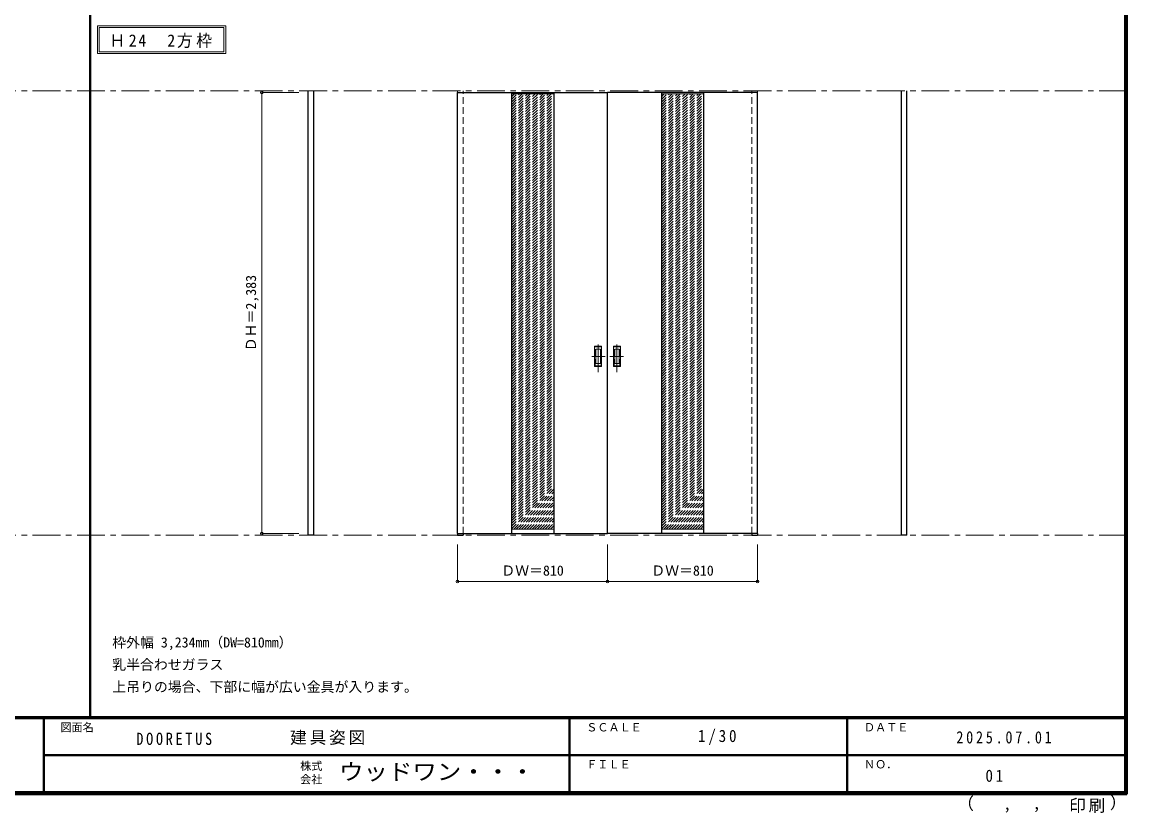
# Model space of a CAD drawing. Units: millimetres, scale not verified. Extents: x -6000 to 5700, y -4307 to 4260.
# Drawn here: x -267 to 5700, y -4307 to -36 of the extents above; entities that cross this region are included whole.
import ezdxf
from ezdxf.enums import TextEntityAlignment as Align

# ---------------------------------------------------------------- set-up
doc = ezdxf.new("R2010")
doc.units = ezdxf.units.MM
doc.header["$LTSCALE"] = 30
doc.header["$PDMODE"] = 32
doc.header["$PDSIZE"] = 15
doc.linetypes.add('CHAIN1', pattern=[8, 5, -1, 1, -1])
doc.linetypes.add('DASHED1', pattern=[1.8, 1.2, -0.6])
for name, color, linetype, lineweight in [('0-1_通り芯', 7, 'CHAIN1', 18), ('0-2_扉', 3, 'Continuous', 25), ('0-4_枠', 3, 'Continuous', 25), ('0-6_引手', 7, 'Continuous', 18), ('0-A_文字', 7, 'Continuous', 18), ('0-B_寸法', 7, 'Continuous', 9), ('0-C_ハッチ', 4, 'DASHED1', 9), ('F-1_枠', 6, 'Continuous', 40)]:
    doc.layers.add(name, color=color, linetype=linetype, lineweight=lineweight)
doc.layers.add('F-A_文字', color=7, linetype='Continuous')
doc.styles.add('ＭＳ ゴシック', font='')
doc.styles.get('ＭＳ ゴシック').set_extended_font_data('MS Gothic')

msp = doc.modelspace()

# ---------------------------------------------------------------- linework, layer by layer
at = {"layer": '0-1_通り芯'}
for p, q in [((-5490, -407.5), (5690, -407.5)), ((-5490, -2807.5), (5690, -2807.5))]:
    msp.add_line(p, q, dxfattribs=at)
at = {"layer": '0-2_扉', "color": 4, "linetype": 'DASHED1', "lineweight": 9}
for p, q in [((2085, -2799), (2085, -407.5)), ((2115, -2799), (2115, -407.5)), ((2115, -2798.5), (2115, -415.5)), ((3675, -2799), (3675, -407.5)), ((3675, -2798.5), (3675, -415.5)), ((3705, -2799), (3705, -407.5))]:
    msp.add_line(p, q, dxfattribs=at)
at = {"layer": '0-2_扉'}
for p, q in [((2085, -415.5), (2895, -415.5)), ((2085, -2798.5), (2085, -415.5)), ((2376, -415.5), (2376, -2798.5)), ((2604, -415.5), (2604, -2798.5)), ((3705, -415.5), (2895, -415.5)), ((2895, -2798.5), (2895, -415.5)), ((3186, -415.5), (3186, -2798.5)), ((3414, -415.5), (3414, -2798.5)), ((3705, -2798.5), (3705, -415.5)), ((2085, -2798.5), (2895, -2798.5)), ((2085, -2798.5), (2085, -2807.5)), ((2115, -2798.5), (2115, -2807.5)), ((3705, -2798.5), (2895, -2798.5)), ((3675, -2798.5), (3675, -2807.5)), ((3705, -2798.5), (3705, -2807.5)), ((2085, -2807.5), (2115, -2807.5)), ((3675, -2807.5), (3705, -2807.5))]:
    msp.add_line(p, q, dxfattribs=at)
at = {"layer": '0-2_扉', "color": 7, "lineweight": 18}
for p, q in [((2376, -423.5), (2604, -423.5)), ((3186, -423.5), (3414, -423.5)), ((2376, -2774.5), (2604, -2774.5)), ((3186, -2774.5), (3414, -2774.5))]:
    msp.add_line(p, q, dxfattribs=at)
at = {"layer": '0-4_枠'}
for p, q in [((1278, -2807.5), (1278, -407.5)), ((1308, -2807.5), (1308, -407.5)), ((4482, -2807.5), (4482, -407.5)), ((4512, -2807.5), (4512, -407.5)), ((1308, -2807.5), (1278, -2807.5)), ((4512, -2807.5), (4482, -2807.5))]:
    msp.add_line(p, q, dxfattribs=at)
at = {"layer": '0-6_引手'}
for p, q in [((2863, -1786), (2825, -1786)), ((2825, -1896), (2825, -1786)), ((2863, -1896), (2863, -1786)), ((2927, -1786), (2965, -1786)), ((2927, -1896), (2927, -1786)), ((2965, -1896), (2965, -1786)), ((2856.5, -1802), (2831.5, -1802)), ((2831.5, -1880), (2831.5, -1802)), ((2856.5, -1880), (2856.5, -1802)), ((2933.5, -1802), (2958.5, -1802)), ((2933.5, -1880), (2933.5, -1802)), ((2958.5, -1880), (2958.5, -1802)), ((2863, -1896), (2825, -1896)), ((2856.5, -1880), (2831.5, -1880)), ((2927, -1896), (2965, -1896)), ((2933.5, -1880), (2958.5, -1880))]:
    msp.add_line(p, q, dxfattribs=at)
at = {"layer": '0-6_引手', "linetype": 'DASHED1'}
for p, q in [((2828, -1892), (2828, -1790)), ((2962, -1892), (2962, -1790)), ((2860, -1892), (2828, -1892)), ((2930, -1892), (2962, -1892))]:
    msp.add_line(p, q, dxfattribs=at)
at = {"layer": '0-6_引手', "linetype": 'CHAIN1'}
for p, q in [((2844, -1926.23), (2844, -1755.38)), ((2946, -1926.23), (2946, -1755.38)), ((2882.07, -1841), (2809.56, -1841)), ((2907.93, -1841), (2980.43, -1841))]:
    msp.add_line(p, q, dxfattribs=at)
at = {"layer": '0-6_引手', "linetype": 'DASHED1'}
for points in [[(2860, -1892), (2860, -1790), (2828, -1790)], [(2930, -1892), (2930, -1790), (2962, -1790)]]:
    msp.add_lwpolyline(points, dxfattribs=at)
at = {"layer": '0-A_文字'}
for p, q in [((140, -55.5), (140, -205.5)), ((150, -65.5), (150, -195.5)), ((150, -65.5), (822.62, -65.5)), ((822.62, -65.5), (822.62, -195.5)), ((140, -205.5), (832.62, -205.5)), ((150, -195.5), (822.62, -195.5))]:
    msp.add_line(p, q, dxfattribs=at)
msp.add_lwpolyline([(140, -55.5), (832.62, -55.5), (832.62, -205.5)], dxfattribs=at)
at = {"layer": '0-B_寸法', "color": 4}
for p, q in [((1028, -415.5), (1228, -415.5)), ((1028, -415.5), (1028, -2798.5)), ((1028, -2798.5), (1228, -2798.5)), ((2085, -3057), (2085, -2857)), ((2895, -3057), (2895, -2857)), ((3705, -3057), (3705, -2857)), ((2085, -3057), (3705, -3057))]:
    msp.add_line(p, q, dxfattribs=at)
at = {"layer": '0-B_寸法'}
for p in [(1028, -415.5), (1028, -2798.5), (2085, -3057), (2895, -3057), (3705, -3057)]:
    msp.add_point(p, dxfattribs=at)
at = {"layer": '0-C_ハッチ'}
for p, q in [((2376, -467.39), (2419.89, -423.5)), ((2376, -481.53), (2434.03, -423.5)), ((2376, -495.67), (2448.17, -423.5)), ((2376, -509.81), (2462.31, -423.5)), ((2376, -523.96), (2476.46, -423.5)), ((2376, -538.1), (2490.6, -423.5)), ((2376, -552.24), (2504.74, -423.5)), ((2376, -566.38), (2518.88, -423.5)), ((2376, -580.52), (2533.02, -423.5)), ((2376, -594.67), (2547.17, -423.5)), ((2376, -608.81), (2561.31, -423.5)), ((2376, -622.95), (2575.45, -423.5)), ((2376, -651.24), (2603.73, -423.5)), ((2376, -637.09), (2589.59, -423.5)), ((2376, -439.1), (2391.6, -423.5)), ((2376, -453.25), (2405.74, -423.5)), ((2376, -665.38), (2604, -437.38)), ((2376, -679.52), (2604, -451.52)), ((2376, -693.66), (2604, -465.66)), ((3186, -467.39), (3229.89, -423.5)), ((3186, -481.53), (3244.03, -423.5)), ((3186, -495.67), (3258.17, -423.5)), ((3186, -509.81), (3272.31, -423.5)), ((3186, -523.96), (3286.46, -423.5)), ((3186, -538.1), (3300.6, -423.5)), ((3186, -552.24), (3314.74, -423.5)), ((3186, -566.38), (3328.88, -423.5)), ((3186, -580.52), (3343.02, -423.5)), ((3186, -594.67), (3357.17, -423.5)), ((3186, -608.81), (3371.31, -423.5)), ((3186, -622.95), (3385.45, -423.5)), ((3186, -651.24), (3413.73, -423.5)), ((3186, -637.09), (3399.59, -423.5)), ((3186, -439.1), (3201.6, -423.5)), ((3186, -453.25), (3215.74, -423.5)), ((3186, -665.38), (3414, -437.38)), ((3186, -679.52), (3414, -451.52)), ((3186, -693.66), (3414, -465.66)), ((2376, -707.8), (2604, -479.8)), ((2376, -721.95), (2604, -493.95)), ((2376, -736.09), (2604, -508.09)), ((2376, -750.23), (2604, -522.23)), ((2376, -764.37), (2604, -536.37)), ((3186, -707.8), (3414, -479.8)), ((3186, -721.95), (3414, -493.95)), ((3186, -736.09), (3414, -508.09)), ((3186, -750.23), (3414, -522.23)), ((3186, -764.37), (3414, -536.37)), ((2376, -778.51), (2604, -550.51)), ((2376, -792.66), (2604, -564.66)), ((2376, -806.8), (2604, -578.8)), ((2376, -820.94), (2604, -592.94)), ((3186, -778.51), (3414, -550.51)), ((3186, -792.66), (3414, -564.66)), ((3186, -806.8), (3414, -578.8)), ((3186, -820.94), (3414, -592.94)), ((2376, -835.08), (2604, -607.08)), ((2376, -849.23), (2604, -621.23)), ((2376, -863.37), (2604, -635.37)), ((2376, -877.51), (2604, -649.51)), ((3186, -835.08), (3414, -607.08)), ((3186, -849.23), (3414, -621.23)), ((3186, -863.37), (3414, -635.37)), ((3186, -877.51), (3414, -649.51)), ((2376, -891.65), (2604, -663.65)), ((2376, -905.79), (2604, -677.79)), ((2376, -919.94), (2604, -691.94)), ((2376, -934.08), (2604, -706.08)), ((3186, -891.65), (3414, -663.65)), ((3186, -905.79), (3414, -677.79)), ((3186, -919.94), (3414, -691.94)), ((3186, -934.08), (3414, -706.08)), ((2376, -948.22), (2604, -720.22)), ((2376, -962.36), (2604, -734.36)), ((2376, -976.5), (2604, -748.5)), ((2376, -990.65), (2604, -762.65)), ((3186, -948.22), (3414, -720.22)), ((3186, -962.36), (3414, -734.36)), ((3186, -976.5), (3414, -748.5)), ((3186, -990.65), (3414, -762.65)), ((2376, -1004.79), (2604, -776.79)), ((2376, -1018.93), (2604, -790.93)), ((2376, -1033.07), (2604, -805.07)), ((2376, -1047.22), (2604, -819.22)), ((2376, -1061.36), (2604, -833.36)), ((3186, -1004.79), (3414, -776.79)), ((3186, -1018.93), (3414, -790.93)), ((3186, -1033.07), (3414, -805.07)), ((3186, -1047.22), (3414, -819.22)), ((3186, -1061.36), (3414, -833.36)), ((2376, -1075.5), (2604, -847.5)), ((2376, -1089.64), (2604, -861.64)), ((2376, -1103.78), (2604, -875.78)), ((2376, -1117.93), (2604, -889.93)), ((3186, -1075.5), (3414, -847.5)), ((3186, -1089.64), (3414, -861.64)), ((3186, -1103.78), (3414, -875.78)), ((3186, -1117.93), (3414, -889.93)), ((2376, -1132.07), (2604, -904.07)), ((2376, -1146.21), (2604, -918.21)), ((2376, -1160.35), (2604, -932.35)), ((2376, -1174.49), (2604, -946.49)), ((3186, -1132.07), (3414, -904.07)), ((3186, -1146.21), (3414, -918.21)), ((3186, -1160.35), (3414, -932.35)), ((3186, -1174.49), (3414, -946.49)), ((2376, -1188.64), (2604, -960.64)), ((2376, -1202.78), (2604, -974.78)), ((2376, -1216.92), (2604, -988.92)), ((2376, -1231.06), (2604, -1003.06)), ((3186, -1188.64), (3414, -960.64)), ((3186, -1202.78), (3414, -974.78)), ((3186, -1216.92), (3414, -988.92)), ((3186, -1231.06), (3414, -1003.06)), ((2376, -1245.2), (2604, -1017.2)), ((2376, -1259.35), (2604, -1031.35)), ((2376, -1273.49), (2604, -1045.49)), ((2376, -1287.63), (2604, -1059.63)), ((2376, -1301.77), (2604, -1073.77)), ((3186, -1245.2), (3414, -1017.2)), ((3186, -1259.35), (3414, -1031.35)), ((3186, -1273.49), (3414, -1045.49)), ((3186, -1287.63), (3414, -1059.63)), ((3186, -1301.77), (3414, -1073.77)), ((2376, -1315.92), (2604, -1087.92)), ((2376, -1330.06), (2604, -1102.06)), ((2376, -1344.2), (2604, -1116.2)), ((2376, -1358.34), (2604, -1130.34)), ((3186, -1315.92), (3414, -1087.92)), ((3186, -1330.06), (3414, -1102.06)), ((3186, -1344.2), (3414, -1116.2)), ((3186, -1358.34), (3414, -1130.34)), ((2376, -1372.48), (2604, -1144.48)), ((2376, -1386.63), (2604, -1158.63)), ((2376, -1400.77), (2604, -1172.77)), ((2376, -1414.91), (2604, -1186.91)), ((3186, -1372.48), (3414, -1144.48)), ((3186, -1386.63), (3414, -1158.63)), ((3186, -1400.77), (3414, -1172.77)), ((3186, -1414.91), (3414, -1186.91)), ((2376, -1429.05), (2604, -1201.05)), ((2376, -1443.19), (2604, -1215.19)), ((2376, -1457.34), (2604, -1229.34)), ((2376, -1471.48), (2604, -1243.48)), ((3186, -1429.05), (3414, -1201.05)), ((3186, -1443.19), (3414, -1215.19)), ((3186, -1457.34), (3414, -1229.34)), ((3186, -1471.48), (3414, -1243.48)), ((2376, -1485.62), (2604, -1257.62)), ((2376, -1499.76), (2604, -1271.76)), ((2376, -1513.91), (2604, -1285.91)), ((2376, -1528.05), (2604, -1300.05)), ((3186, -1485.62), (3414, -1257.62)), ((3186, -1499.76), (3414, -1271.76)), ((3186, -1513.91), (3414, -1285.91)), ((3186, -1528.05), (3414, -1300.05)), ((2376, -1542.19), (2604, -1314.19)), ((2376, -1556.33), (2604, -1328.33)), ((2376, -1570.47), (2604, -1342.47)), ((2376, -1584.62), (2604, -1356.62)), ((2376, -1598.76), (2604, -1370.76)), ((3186, -1542.19), (3414, -1314.19)), ((3186, -1556.33), (3414, -1328.33)), ((3186, -1570.47), (3414, -1342.47)), ((3186, -1584.62), (3414, -1356.62)), ((3186, -1598.76), (3414, -1370.76)), ((2376, -1612.9), (2604, -1384.9)), ((2376, -1627.04), (2604, -1399.04)), ((2376, -1641.18), (2604, -1413.18)), ((2376, -1655.33), (2604, -1427.33)), ((3186, -1612.9), (3414, -1384.9)), ((3186, -1627.04), (3414, -1399.04)), ((3186, -1641.18), (3414, -1413.18)), ((3186, -1655.33), (3414, -1427.33)), ((2376, -1669.47), (2604, -1441.47)), ((2376, -1683.61), (2604, -1455.61)), ((2376, -1697.75), (2604, -1469.75)), ((2376, -1711.9), (2604, -1483.9)), ((3186, -1669.47), (3414, -1441.47)), ((3186, -1683.61), (3414, -1455.61)), ((3186, -1697.75), (3414, -1469.75)), ((3186, -1711.9), (3414, -1483.9)), ((2376, -1726.04), (2604, -1498.04)), ((2376, -1740.18), (2604, -1512.18)), ((2376, -1754.32), (2604, -1526.32)), ((2376, -1768.46), (2604, -1540.46)), ((3186, -1726.04), (3414, -1498.04)), ((3186, -1740.18), (3414, -1512.18)), ((3186, -1754.32), (3414, -1526.32)), ((3186, -1768.46), (3414, -1540.46)), ((2376, -1782.61), (2604, -1554.61)), ((2376, -1796.75), (2604, -1568.75)), ((2376, -1810.89), (2604, -1582.89)), ((2376, -1825.03), (2604, -1597.03)), ((3186, -1782.61), (3414, -1554.61)), ((3186, -1796.75), (3414, -1568.75)), ((3186, -1810.89), (3414, -1582.89)), ((3186, -1825.03), (3414, -1597.03)), ((2376, -1839.17), (2604, -1611.17)), ((2376, -1853.32), (2604, -1625.32)), ((2376, -1867.46), (2604, -1639.46)), ((2376, -1881.6), (2604, -1653.6)), ((2376, -1895.74), (2604, -1667.74)), ((3186, -1839.17), (3414, -1611.17)), ((3186, -1853.32), (3414, -1625.32)), ((3186, -1867.46), (3414, -1639.46)), ((3186, -1881.6), (3414, -1653.6)), ((3186, -1895.74), (3414, -1667.74)), ((2376, -1909.89), (2604, -1681.89)), ((2376, -1924.03), (2604, -1696.03)), ((2376, -1938.17), (2604, -1710.17)), ((2376, -1952.31), (2604, -1724.31)), ((3186, -1909.89), (3414, -1681.89)), ((3186, -1924.03), (3414, -1696.03)), ((3186, -1938.17), (3414, -1710.17)), ((3186, -1952.31), (3414, -1724.31)), ((2376, -1966.45), (2604, -1738.45)), ((2376, -1980.6), (2604, -1752.6)), ((2376, -1994.74), (2604, -1766.74)), ((2376, -2008.88), (2604, -1780.88)), ((3186, -1966.45), (3414, -1738.45)), ((3186, -1980.6), (3414, -1752.6)), ((3186, -1994.74), (3414, -1766.74)), ((3186, -2008.88), (3414, -1780.88)), ((2376, -2023.02), (2604, -1795.02)), ((2376, -2037.16), (2604, -1809.16)), ((2376, -2051.31), (2604, -1823.31)), ((2376, -2065.45), (2604, -1837.45)), ((3186, -2023.02), (3414, -1795.02)), ((3186, -2037.16), (3414, -1809.16)), ((3186, -2051.31), (3414, -1823.31)), ((3186, -2065.45), (3414, -1837.45)), ((2376, -2079.59), (2604, -1851.59)), ((2376, -2093.73), (2604, -1865.73)), ((2376, -2107.88), (2604, -1879.88)), ((2376, -2122.02), (2604, -1894.02)), ((2376, -2136.16), (2604, -1908.16)), ((3186, -2079.59), (3414, -1851.59)), ((3186, -2093.73), (3414, -1865.73)), ((3186, -2107.88), (3414, -1879.88)), ((3186, -2122.02), (3414, -1894.02)), ((3186, -2136.16), (3414, -1908.16)), ((2376, -2150.3), (2604, -1922.3)), ((2376, -2164.44), (2604, -1936.44)), ((2376, -2178.59), (2604, -1950.59)), ((2376, -2192.73), (2604, -1964.73)), ((3186, -2150.3), (3414, -1922.3)), ((3186, -2164.44), (3414, -1936.44)), ((3186, -2178.59), (3414, -1950.59)), ((3186, -2192.73), (3414, -1964.73)), ((2376, -2206.87), (2604, -1978.87)), ((2376, -2221.01), (2604, -1993.01)), ((2376, -2235.15), (2604, -2007.15)), ((2376, -2249.3), (2604, -2021.3)), ((3186, -2206.87), (3414, -1978.87)), ((3186, -2221.01), (3414, -1993.01)), ((3186, -2235.15), (3414, -2007.15)), ((3186, -2249.3), (3414, -2021.3)), ((2376, -2263.44), (2604, -2035.44)), ((2376, -2277.58), (2604, -2049.58)), ((2376, -2291.72), (2604, -2063.72)), ((2376, -2305.87), (2604, -2077.87)), ((3186, -2263.44), (3414, -2035.44)), ((3186, -2277.58), (3414, -2049.58)), ((3186, -2291.72), (3414, -2063.72)), ((3186, -2305.87), (3414, -2077.87)), ((2376, -2320.01), (2604, -2092.01)), ((2376, -2334.15), (2604, -2106.15)), ((2376, -2348.29), (2604, -2120.29)), ((2376, -2362.43), (2604, -2134.43)), ((3186, -2320.01), (3414, -2092.01)), ((3186, -2334.15), (3414, -2106.15)), ((3186, -2348.29), (3414, -2120.29)), ((3186, -2362.43), (3414, -2134.43)), ((2376, -2376.58), (2604, -2148.58)), ((2376, -2390.72), (2604, -2162.72)), ((2376, -2404.86), (2604, -2176.86)), ((2376, -2419), (2604, -2191)), ((2376, -2433.14), (2604, -2205.14)), ((3186, -2376.58), (3414, -2148.58)), ((3186, -2390.72), (3414, -2162.72)), ((3186, -2404.86), (3414, -2176.86)), ((3186, -2419), (3414, -2191)), ((3186, -2433.14), (3414, -2205.14)), ((2376, -2447.29), (2604, -2219.29)), ((2376, -2461.43), (2604, -2233.43)), ((2376, -2475.57), (2604, -2247.57)), ((2376, -2489.71), (2604, -2261.71)), ((3186, -2447.29), (3414, -2219.29)), ((3186, -2461.43), (3414, -2233.43)), ((3186, -2475.57), (3414, -2247.57)), ((3186, -2489.71), (3414, -2261.71)), ((2376, -2503.86), (2604, -2275.86)), ((2376, -2518), (2604, -2290)), ((2376, -2532.14), (2604, -2304.14)), ((2376, -2546.28), (2604, -2318.28)), ((3186, -2503.86), (3414, -2275.86)), ((3186, -2518), (3414, -2290)), ((3186, -2532.14), (3414, -2304.14)), ((3186, -2546.28), (3414, -2318.28)), ((2376, -2560.42), (2604, -2332.42)), ((2376, -2574.57), (2604, -2346.57)), ((2376, -2588.71), (2604, -2360.71)), ((2376, -2602.85), (2604, -2374.85)), ((3186, -2560.42), (3414, -2332.42)), ((3186, -2574.57), (3414, -2346.57)), ((3186, -2588.71), (3414, -2360.71)), ((3186, -2602.85), (3414, -2374.85)), ((2376, -2616.99), (2604, -2388.99)), ((2376, -2631.13), (2604, -2403.13)), ((2376, -2645.28), (2604, -2417.28)), ((2376, -2659.42), (2604, -2431.42)), ((2376, -2673.56), (2604, -2445.56)), ((3186, -2616.99), (3414, -2388.99)), ((3186, -2631.13), (3414, -2403.13)), ((3186, -2645.28), (3414, -2417.28)), ((3186, -2659.42), (3414, -2431.42)), ((3186, -2673.56), (3414, -2445.56)), ((2376, -2687.7), (2604, -2459.7)), ((2376, -2701.84), (2604, -2473.84)), ((2376, -2715.99), (2604, -2487.99)), ((2376, -2730.13), (2604, -2502.13)), ((3186, -2687.7), (3414, -2459.7)), ((3186, -2701.84), (3414, -2473.84)), ((3186, -2715.99), (3414, -2487.99)), ((3186, -2730.13), (3414, -2502.13)), ((2376, -2744.27), (2604, -2516.27)), ((2376, -2758.41), (2604, -2530.41)), ((2376, -2772.56), (2604, -2544.56)), ((2388.2, -2774.5), (2604, -2558.7)), ((3186, -2744.27), (3414, -2516.27)), ((3186, -2758.41), (3414, -2530.41)), ((3186, -2772.56), (3414, -2544.56)), ((3198.2, -2774.5), (3414, -2558.7)), ((2402.34, -2774.5), (2604, -2572.84)), ((2416.48, -2774.5), (2604, -2586.98)), ((2430.62, -2774.5), (2604, -2601.12)), ((2444.77, -2774.5), (2604, -2615.27)), ((3212.34, -2774.5), (3414, -2572.84)), ((3226.48, -2774.5), (3414, -2586.98)), ((3240.62, -2774.5), (3414, -2601.12)), ((3254.77, -2774.5), (3414, -2615.27)), ((2458.91, -2774.5), (2604, -2629.41)), ((2473.05, -2774.5), (2604, -2643.55)), ((2487.19, -2774.5), (2604, -2657.69)), ((2501.33, -2774.5), (2604, -2671.83)), ((3268.91, -2774.5), (3414, -2629.41)), ((3283.05, -2774.5), (3414, -2643.55)), ((3297.19, -2774.5), (3414, -2657.69)), ((3311.33, -2774.5), (3414, -2671.83)), ((2515.48, -2774.5), (2604, -2685.98)), ((2529.62, -2774.5), (2604, -2700.12)), ((2543.76, -2774.5), (2604, -2714.26)), ((2557.9, -2774.5), (2604, -2728.4)), ((2572.04, -2774.5), (2604, -2742.55)), ((3325.48, -2774.5), (3414, -2685.98)), ((3339.62, -2774.5), (3414, -2700.12)), ((3353.76, -2774.5), (3414, -2714.26)), ((3367.9, -2774.5), (3414, -2728.4)), ((3382.04, -2774.5), (3414, -2742.55)), ((2586.19, -2774.5), (2604, -2756.69)), ((3396.19, -2774.5), (3414, -2756.69))]:
    msp.add_line(p, q, dxfattribs=at)
at = {"layer": 'F-1_枠'}
for p, q in [((100, -3790), (100, 4175)), ((5690, 4175), (5690, -4205)), ((5695, 4175), (5695, -4205)), ((5700, 4175), (5700, -4205)), ((5700, -3790), (-6000, -3790)), ((5700, -3795), (-6000, -3795)), ((-150, -3795), (-150, -4195)), ((2690, -3795), (2690, -4195)), ((4190, -3795), (4190, -4195)), ((-150, -3995), (5690, -3995.01)), ((5700, -4195), (-6000, -4195)), ((5700, -4200), (-6000, -4200)), ((5700, -4205), (-6000, -4205))]:
    msp.add_line(p, q, dxfattribs=at)

# ---------------------------------------------------------------- texts
at = {"layer": '0-A_文字', "style": 'ＭＳ ゴシック'}
for s, p in [('枠外幅 3,234mm（DW=810mm）', (220, -3430)), ('乳半合わせガラス', (220, -3550)), ('上吊りの場合、下部に幅が広い金具が入ります。', (220, -3670))]:
    msp.add_text(s, height=54.99, dxfattribs=at).set_placement(p, align=Align.BOTTOM_LEFT)
at = {"layer": '0-A_文字', "insert": (204.66, -175.5), "char_height": 65.98, "attachment_point": 7, "style": 'ＭＳ ゴシック'}
msp.add_mtext('\\T1.22;\\W0.95;Ｈ24\u30002方枠', dxfattribs=at)
at = {"layer": '0-B_寸法', "style": 'ＭＳ ゴシック'}
msp.add_text('ＤＨ＝2,383', height=54.99, rotation=90, dxfattribs=at).set_placement((1013, -1813.25), align=Align.BOTTOM_LEFT)
for p in [(2321.25, -3042), (3131.25, -3042)]:
    msp.add_text('ＤＷ＝810', height=54.99, dxfattribs=at).set_placement(p, align=Align.BOTTOM_LEFT)
at = {"layer": 'F-A_文字', "style": 'ＭＳ ゴシック'}
for s, height, p in [('図面名', 43.99, (-60, -3880)), ('ＳＣＡＬＥ', 43.99, (2780, -3880)), ('ＤＡＴＥ', 43.99, (4280, -3880)), ('株式', 43.99, (1235, -4089)), ('ＦＩＬＥ', 43.99, (2780, -4080)), ('ＮＯ．', 43.99, (4280, -4080)), ('会社', 43.99, (1235, -4161)), ('（', 65.98, (4784.03, -4308.31)), ('）', 65.98, (5608.4, -4304.13)), (',', 65.98, (5031.28, -4308.31)), (',', 65.98, (5190.2, -4305.53))]:
    msp.add_text(s, height=height, dxfattribs=at).set_placement(p, align=Align.BOTTOM_LEFT)
at = {"layer": 'F-A_文字', "style": 'ＭＳ ゴシック', "width": 1.1}
msp.add_text('ウッドワン・・・', height=87.98, dxfattribs=at).set_placement((1445, -4155), align=Align.BOTTOM_LEFT)
at = {"layer": 'F-A_文字', "char_height": 65.98, "attachment_point": 7, "style": 'ＭＳ ゴシック'}
for s, insert in [('\\T1.39;\\W0.85;DOORETUS', (350, -3940.79)), ('\\T1.17;建具姿図', (1180.42, -3940)), ('\\T1.38;\\W0.9;1/30', (3383.75, -3940)), ('\\T1.39;\\W0.85;2025.07.01', (4778.75, -3932.5)), ('\\T1.36;\\W0.9;01', (4936.25, -4140)), ('\\T1.17;印刷', (5388.15, -4306.92))]:
    msp.add_mtext(s, dxfattribs=dict(at, insert=insert))

doc.saveas('drawing.dxf')
